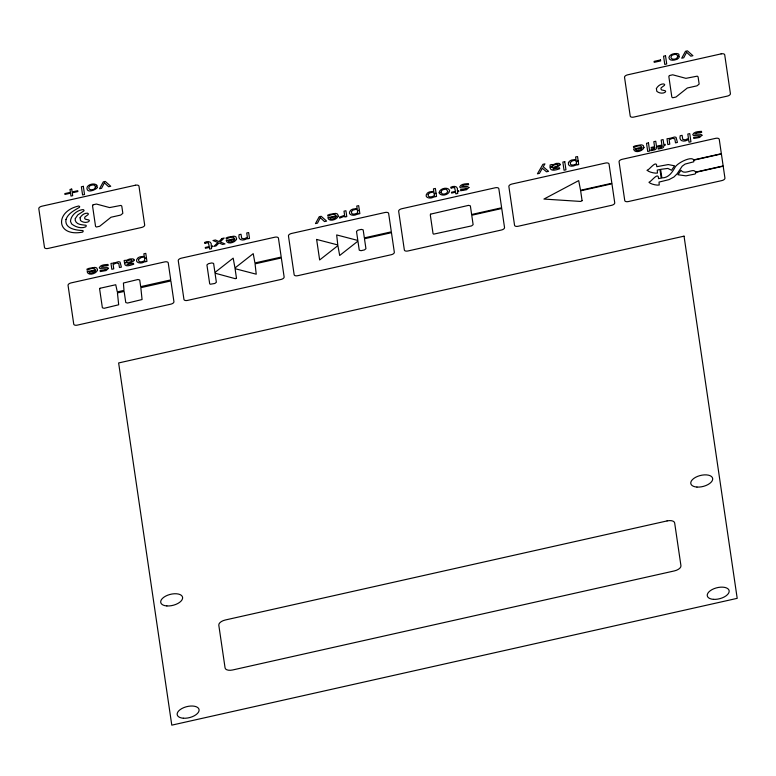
<?xml version="1.0" encoding="UTF-8"?>
<svg xmlns="http://www.w3.org/2000/svg" width="776" height="776" viewBox="0 0 776 776"><rect width="100%" height="100%" fill="white"/><g stroke="black" fill="none" stroke-linecap="round" stroke-linejoin="round"><path stroke-width="1.16" d="M550.485 167.179L552.396 166.753M550.494 167.296L552.415 166.869M576.277 161.563L578.198 161.127M576.296 161.68L578.217 161.253M108.514 268.321L106.118 270.552L100.279 271.561L100.123 270.504L104.178 270.281L106.574 268.894L100.143 268.651L99.26 267.788C100.444 264.606 105.138 264.703 108 264.451L108.165 265.557L103.78 265.741L101.21 267.225L106.846 267.332L108.514 268.321M468.937 187.491L466.541 189.722L460.701 190.731L460.546 189.674L464.601 189.451L466.987 188.064L460.556 187.821L459.683 186.958C460.857 183.776 465.551 183.873 468.423 183.621L468.578 184.727L464.203 184.911L461.623 186.395L467.259 186.502L468.937 187.491M701.999 135.218L699.603 137.459L693.763 138.458L693.608 137.41L697.663 137.177L700.049 135.79L693.618 135.558L692.745 134.694C693.928 131.503 698.613 131.6 701.485 131.348L701.649 132.454L697.265 132.648L694.695 134.122L700.33 134.229L701.999 135.218M654.769 147.721L653.664 149.234L650.851 149.787L650.88 150.709L654.672 149.826A3.259 1.639 -14.1 0 0 656.244 148.72L656.603 147.101L657.903 146.809L657.776 145.985L656.477 146.276L655.739 141.242L653.819 141.678L654.556 146.703L651.142 147.469L651.268 148.303L654.769 147.721M662.132 146.072L661.026 147.585L658.116 148.158L658.252 149.06L662.044 148.167A3.259 1.639 -14.1 0 0 663.616 147.062L663.965 145.451L665.265 145.161L665.148 144.326L663.849 144.627L663.111 139.593L661.181 140.019L661.928 145.054L658.514 145.82L658.64 146.645L662.132 146.072M65.979 219.453C64.398 228.707 76.038 230.268 82.819 230.55L83.274 231.083L82.692 232.092C55.833 237.349 54.592 211.198 78.861 205.98L79.686 206.668L79.424 207.367C74.234 210.461 68.152 213.342 65.979 219.453M75.321 218.512L75.185 220.287C76.465 224.856 82.081 224.73 85.884 225.253L86.34 225.816L85.767 226.825C81.218 228.939 75.33 227.009 71.664 223.944L70.471 221.344C70.81 215.214 77.338 209.986 83.236 209.578L84.06 210.267L83.798 210.994L77.852 214.855L75.321 218.512M134.112 259.979L134.064 260.62C129.398 264.247 120.959 265.838 133.443 263.268L133.695 264.247C131.076 264.975 124.451 267.972 124.519 262.948L130.446 261.987L132.143 260.493L131.435 259.873L128.622 260.29L126.275 261.473L126.401 262.317L124.49 262.754L124.15 260.464L126.808 260.251A5.83 2.929 -14.1 0 1 130.145 258.951L132.841 258.883A3.434 1.727 -14.1 0 1 133.996 259.611L134.112 259.979M560.117 164.444L560.059 165.084C555.393 168.702 546.954 170.303 559.438 167.732L559.69 168.702C555.723 170.196 548.68 172.369 550.145 164.929L552.066 164.493L552.153 165.123L556.14 163.416L558.836 163.348A3.434 1.727 -14.1 0 1 559.991 164.076L560.117 164.444M80.083 217.755L80.491 220.529C82.673 222.45 86.223 223.071 88.794 221.558L89.366 220.539L88.833 219.967L85.205 219.142L84.613 218.172L84.894 217.008L88.047 214.661L88.396 213.895L87.572 213.196C84.458 212.925 81.548 215.165 80.083 217.755M656.389 88.513L656.797 91.287C658.979 93.207 662.529 93.828 665.1 92.305L665.672 91.296L665.129 90.724L661.511 89.9L660.909 88.93L661.2 87.766L664.353 85.418L664.702 84.652L663.868 83.953C660.764 83.672 657.854 85.923 656.389 88.513M558.138 164.958L557.168 166.132L552.512 167.567L552.279 165.938L553.763 165.104L556.654 164.308L558.138 164.958M95.399 187.22C94.963 191.032 86.388 190.547 89.395 186.269A2.891 1.455 -14.1 0 1 91.005 185.357L92.48 185.028A2.871 1.445 -14.1 0 1 94.255 185.183L95.244 186.162L97.184 185.561C94.585 182.001 84.875 184.921 87.319 189.81C89.56 193.932 102.587 185.842 95.38 186.667L95.399 187.22M447.694 191.478C447.238 194.107 441.854 195.406 441.088 192.409L439.138 192.981C441.049 197.017 449.488 194.854 449.653 190.489C447.917 186.279 439.439 188.452 439.1 192.72L441.078 192.196L441.719 190.537A2.871 1.445 -14.1 0 1 443.319 189.625L444.784 189.305A2.861 1.436 -14.1 0 1 446.559 189.451L447.694 191.478M677.584 56.658C677.147 60.47 668.572 59.985 671.58 55.707A2.891 1.455 -14.1 0 1 673.19 54.795L674.664 54.465A2.871 1.445 -14.1 0 1 676.439 54.621C678.273 57.327 680.998 53.883 676.953 53.515C674.034 53.389 669.901 54.126 668.941 57.337C668.815 60.877 673.568 60.538 675.857 59.645C678.205 59.83 681.58 54.359 677.584 56.658M138.545 259.32C137.798 263.239 143.124 261.939 144.821 260.387L144.549 258.534L146.47 258.107L146.955 261.396L145.034 261.832L144.947 261.221C142.299 264.597 133.375 263.006 137.662 258.156A4.84 2.435 -14.1 0 1 140.087 256.827L144.22 256.264L143.861 253.81L145.781 253.374L146.451 257.933L144.52 258.369L144.336 257.069L141.542 257.36L138.545 259.32M351.431 211.576C350.684 215.495 356.009 214.195 357.717 212.643L357.445 210.81L359.366 210.383L359.851 213.652L357.92 214.089L357.833 213.468C355.195 216.853 346.271 215.253 350.558 210.412A4.84 2.435 -14.1 0 1 352.973 209.084L357.105 208.521L356.747 206.067L358.667 205.63L359.346 210.218L357.416 210.655L357.222 209.326L355.777 209.384L353.022 210.073L351.431 211.576M428.139 194.369C427.392 198.287 432.717 196.988 434.415 195.445L434.172 193.777L436.102 193.35L436.558 196.454L434.628 196.881L434.541 196.27C431.892 199.655 422.978 198.055 427.256 193.205A4.84 2.435 -14.1 0 1 429.681 191.876L433.813 191.323L433.454 188.859L435.375 188.432L436.073 193.195L434.153 193.622L433.93 192.118L432.484 192.176L429.729 192.875L428.139 194.369M570.292 162.494C569.545 166.413 574.87 165.113 576.568 163.561L576.083 160.244L572.543 160.739L570.292 162.494M97.495 270.135C96.379 273.724 88.212 276.314 87.106 271.687L92.276 270.533L92.383 271.29L89.085 272.027L89.667 272.9A2.396 1.203 -14.1 0 0 91.025 273.162L94.769 271.949L95.642 270.552L92.771 271.202L92.664 270.446L95.526 269.805C93.896 266.789 89.395 269.117 87.125 270.242L86.97 269.165L88.901 268.37L94.643 267.4A4.986 2.503 -14.1 0 1 96.903 268.234L97.495 270.135M236.612 238.93C235.497 242.529 227.329 245.119 226.223 240.492L230.821 239.464L230.928 240.211L228.202 240.822L228.784 241.695A2.396 1.203 -14.1 0 0 230.142 241.966L233.421 241.064L234.759 239.357L231.151 240.162L231.044 239.406L234.643 238.601C233.052 235.632 228.561 237.854 226.349 239.018L226.088 237.97L228.018 237.175L233.76 236.195A4.986 2.503 -14.1 0 1 236.02 237.029L236.612 238.93M338.22 216.145C337.104 219.744 328.937 222.334 327.821 217.707L332.128 216.737L332.244 217.493L329.81 218.037L330.382 218.91A2.396 1.203 -14.1 0 0 331.74 219.181L335.028 218.279L336.357 216.572L332.458 217.445L332.341 216.688L336.25 215.815C334.66 212.837 330.169 215.068 327.947 216.232L327.685 215.185L329.625 214.389L335.358 213.41A4.986 2.503 -14.1 0 1 337.628 214.244L338.22 216.145M643.954 147.585C642.838 151.174 634.671 153.764 633.565 149.137L637.911 148.167L638.027 148.914L635.544 149.477L636.126 150.34A2.396 1.203 -14.1 0 0 637.484 150.612L640.763 149.71L642.101 148.003L638.473 148.817L638.357 148.061L641.985 147.246C640.394 144.278 635.903 146.509 633.691 147.673L633.429 146.615L635.36 145.82L641.102 144.85A4.986 2.503 -14.1 0 1 643.362 145.684L643.954 147.585M568.43 162.582C567.188 167.49 574.385 166.646 576.694 164.386L576.781 165.007L578.712 164.57L577.528 156.548L575.608 156.985L575.967 159.439L571.834 160.001A4.84 2.435 -14.1 0 0 569.409 161.321L568.43 162.582M104.391 182.845L101.549 188.326L99.522 188.781L103.315 181.846L105.255 181.419L110.745 186.269L108.64 186.735L104.391 182.845M320.313 217.707L317.481 223.158L315.463 223.604L319.237 216.708L321.167 216.281L326.618 221.102L324.533 221.577L320.313 217.707M686.576 52.283L683.734 57.763L681.706 58.219L685.499 51.284L687.439 50.847L692.929 55.707L690.824 56.173L686.576 52.283M647.194 170.284C648.212 171.845 654.837 173.649 657.466 173.038L657.282 170.109L659.949 169.507L661.21 178.063L658.533 178.664C658.62 171.03 651.307 181.72 648.959 182.263C649.968 183.834 656.593 185.629 659.222 185.018L659.037 182.088L669.028 179.625L673.937 176.996L677.176 173.737L682.182 166.2L685.101 164.076L693.773 161.796L693.773 160.157L721.399 153.958L723.154 165.938L695.529 172.136C693.812 167.374 684.597 175.686 680.998 170.284L677.962 174.736L685.955 175.861L694.947 174.037L695.713 173.417L695.568 172.388L723.193 166.2L724.939 178.121A3.424 1.727 -14.1 0 1 721.855 180.585L628.347 201.556A3.424 1.727 -14.1 0 1 624.758 200.586L619.064 161.777A3.424 1.727 -14.1 0 1 622.148 159.313L715.656 138.341A3.424 1.727 -14.1 0 1 719.245 139.311L721.35 153.687L693.734 159.885C691.309 155.908 677.826 162.863 675.382 166.791C672.365 172.068 668.825 177.946 661.88 177.917L660.618 169.362L667.826 168.421L671.56 170.245L674.567 165.802L668.243 164.57L656.777 166.685C656.855 159.041 649.541 169.731 647.194 170.284M236.467 278.186L235.332 278.7L215.03 273.181L216.368 282.251L214.816 283.483L210.267 284.239L209.685 283.744L206.92 264.917L208.463 263.685L211.809 262.938L213.604 263.423L214.933 272.483L233.178 258.146L234.973 267.992L253.219 253.655L254.935 262.948L281.213 257.06L278.438 238.164A3.424 1.727 -14.1 0 0 274.85 237.204L181.341 258.175A3.424 1.727 -14.1 0 0 178.247 260.629L183.951 299.449A3.424 1.727 -14.1 0 0 187.54 300.409L281.048 279.438A3.424 1.727 -14.1 0 0 284.132 276.983L281.339 257.952L255.061 263.85L256.235 274.19L235.079 268.69L236.467 278.186M316.627 239.435L319.644 259.97L337.89 245.633L339.684 255.479L357.93 241.132L359.259 250.202L361.053 250.687L364.4 249.93L365.942 248.708L364.477 238.746L391.463 232.693L394.334 252.268A3.424 1.727 -14.1 0 1 391.25 254.722L297.741 275.693A3.424 1.727 -14.1 0 1 294.152 274.733L288.459 235.923A3.424 1.727 -14.1 0 1 291.543 233.46L385.051 212.488A3.424 1.727 -14.1 0 1 388.64 213.448L391.337 231.84L364.351 237.892L363.178 229.871L361.383 229.395L358.046 230.142L356.494 231.374L357.833 240.444L336.668 234.934L337.783 244.935L316.627 239.435M542.337 168.246L539.436 173.378L537.419 173.834L542.909 164.318L544.965 163.852L543.2 166.772L548.574 171.331L546.488 171.797L542.337 168.246M93.101 204.786L92.528 205.795L95.545 226.33L96.369 227.019L99.677 226.272L111.016 217.241L120.668 215.078L122.841 213.342L121.783 206.096L120.959 205.407L109.6 207.58L96.418 204.049L93.101 204.786M100.026 288.265L99.619 288.982L102.383 307.81L104.178 308.295L118.679 304.774L117.448 292.93L124.131 291.427L125.77 302.562L127.565 303.047L142.066 299.536L140.834 287.683L170.885 280.941L173.931 301.689A3.424 1.727 -14.1 0 1 170.846 304.153L77.338 325.125A3.424 1.727 -14.1 0 1 73.749 324.164L68.046 285.345A3.424 1.727 -14.1 0 1 71.14 282.891L164.638 261.919A3.424 1.727 -14.1 0 1 168.237 262.88L170.73 279.913L140.679 286.654L139.709 279.99L137.905 279.515L123.413 283.027L123.985 290.399L117.302 291.892L115.74 284.743L100.026 288.265M430.69 214.118L430.282 214.826L433.047 233.654L433.629 234.148L471.585 225.894L473.127 224.662L471.75 215.253L501.742 208.521L504.536 227.552A3.424 1.727 -14.1 0 1 501.451 230.006L407.943 250.978A3.424 1.727 -14.1 0 1 404.354 250.017L398.66 211.208A3.424 1.727 -14.1 0 1 401.745 208.744L495.253 187.773A3.424 1.727 -14.1 0 1 498.842 188.733L501.635 207.764L471.633 214.496L470.363 205.834L468.568 205.359L430.69 214.118M669.407 75.544L668.834 76.552L671.841 97.078L672.666 97.776L675.983 97.029L687.323 87.998L696.974 85.835L699.147 84.099L698.09 76.853L697.265 76.155L685.906 78.337L672.724 74.806L669.407 75.544M582.087 200.674L580.69 201.44L543.928 199.063L578.692 180.604L580.564 190.266L611.866 183.243L609.044 164.027A3.424 1.727 -14.1 0 0 605.455 163.057L511.947 184.028A3.424 1.727 -14.1 0 0 508.862 186.492L514.556 225.302A3.424 1.727 -14.1 0 0 518.145 226.262L611.653 205.3A3.424 1.727 -14.1 0 0 614.737 202.837L611.944 183.805L580.642 190.828L582.087 200.674M221.926 238.533L218.997 241.52L215.418 239.997L212.993 240.541L217.92 242.5L213.856 246.399L216.106 245.895L219.016 242.956L222.566 244.44L224.991 243.897L220.132 241.957L224.167 238.028L221.926 238.533M247.486 238.184C244.275 241.055 237.407 241.006 239.086 234.682L241.006 234.255L241.705 238.329L244.168 238.795L247.36 237.349L246.719 232.975L248.64 232.538L249.503 238.397L247.583 238.833L247.486 238.184M344.738 216.145L339.645 218.124L339.5 217.105L344.612 215.321L344.001 211.159L345.931 210.723L346.785 216.582L344.864 217.018L344.738 216.145M688.584 139.263C685.383 142.134 678.505 142.076 680.183 135.761L682.104 135.334L682.802 139.408L685.266 139.874L688.457 138.429L687.817 134.054L689.748 133.618L690.941 141.785L689.02 142.212L688.584 139.263M113.888 263.074L110.968 263.413L111.831 269.282L113.752 268.845L113.112 264.47L116.293 263.025L118.776 263.481L119.465 267.565L121.386 267.128L120.067 262.113A3.269 1.649 -14.1 0 0 118.321 261.745L113.888 263.074M669.921 138.38L667.001 138.72L667.855 144.579L669.785 144.152L669.145 139.777L672.326 138.332L674.81 138.788L675.498 142.862L677.419 142.435L676.1 137.42A3.269 1.649 -14.1 0 0 674.354 137.051L669.921 138.38M451.7 187.85L450.982 188.131L450.749 187.268C453.785 185.532 458.616 186.056 457.374 190.925L458.674 190.634L458.8 191.468L457.5 191.759L457.743 193.437L455.822 193.874L455.57 192.186L451.603 193.079L451.477 192.254L455.454 191.362L454.552 187.559L451.7 187.85M205.504 243.063L204.689 243.373L204.554 242.481C207.59 240.744 212.43 241.268 211.179 246.137L212.478 245.846L212.605 246.681L211.305 246.972L211.547 248.65L209.627 249.086L209.374 247.399L205.407 248.291L205.281 247.466L209.258 246.574L208.356 242.772L205.504 243.063M71.712 189.082L70.005 189.47L70.422 192.341L64.815 193.602L64.942 194.446L70.548 193.185L70.975 196.056L72.682 195.678L72.255 192.807L77.862 191.546L77.746 190.702L72.129 191.963L71.712 189.082M83.323 186.337L81.383 186.764L82.586 194.97L84.526 194.543L83.323 186.337M665.507 55.775L663.567 56.202L664.77 64.408L666.71 63.971L665.507 55.775M660.502 59.946L654.081 61.391L654.226 62.342L660.648 60.906L660.502 59.946M135.393 185.231L41.885 206.203A3.424 1.727 -14.1 0 0 38.8 208.657L44.494 247.476A3.424 1.727 -14.1 0 0 48.083 248.436L141.591 227.465A3.424 1.727 -14.1 0 0 144.675 225.001L138.982 186.191A3.424 1.727 -14.1 0 0 135.393 185.231M721.127 53.874L627.619 74.836A3.424 1.727 -14.1 0 0 624.534 77.299L630.228 116.119A3.424 1.727 -14.1 0 0 633.817 117.079L727.325 96.108A3.424 1.727 -14.1 0 0 730.41 93.644L724.716 54.834A3.424 1.727 -14.1 0 0 721.127 53.874M564.763 161.65L562.842 162.077L564.036 170.245L565.966 169.808L564.763 161.65M648.455 142.881L646.524 143.308L647.727 151.475L649.648 151.039L648.455 142.881M684.044 236.156L118.631 362.955L171.787 725.153L737.2 598.345L684.044 236.156M667.069 520.919L225.341 619.985A7.246 3.647 -14.1 0 0 218.803 625.194L225.079 667.932A7.246 3.647 -14.1 0 0 232.674 669.969L674.402 570.903A7.246 3.647 -14.1 0 0 680.94 565.694L674.664 522.956A7.246 3.647 -14.1 0 0 667.069 520.919M713.435 599.344A11.242 5.655 -14.1 0 0 729.159 590.798A11.242 5.655 -14.1 0 0 712.009 589.624A11.242 5.655 -14.1 0 0 713.435 599.344M183.369 718.227A11.242 5.655 -14.1 0 0 199.083 709.671A11.242 5.655 -14.1 0 0 181.943 708.498A11.242 5.655 -14.1 0 0 183.369 718.227M166.888 605.94A11.242 5.655 -14.1 0 0 182.602 597.394A11.242 5.655 -14.1 0 0 165.463 596.22A11.242 5.655 -14.1 0 0 166.888 605.94M696.964 487.066A11.242 5.655 -14.1 0 0 712.678 478.52A11.242 5.655 -14.1 0 0 695.529 477.347A11.242 5.655 -14.1 0 0 696.964 487.066"/></g></svg>
